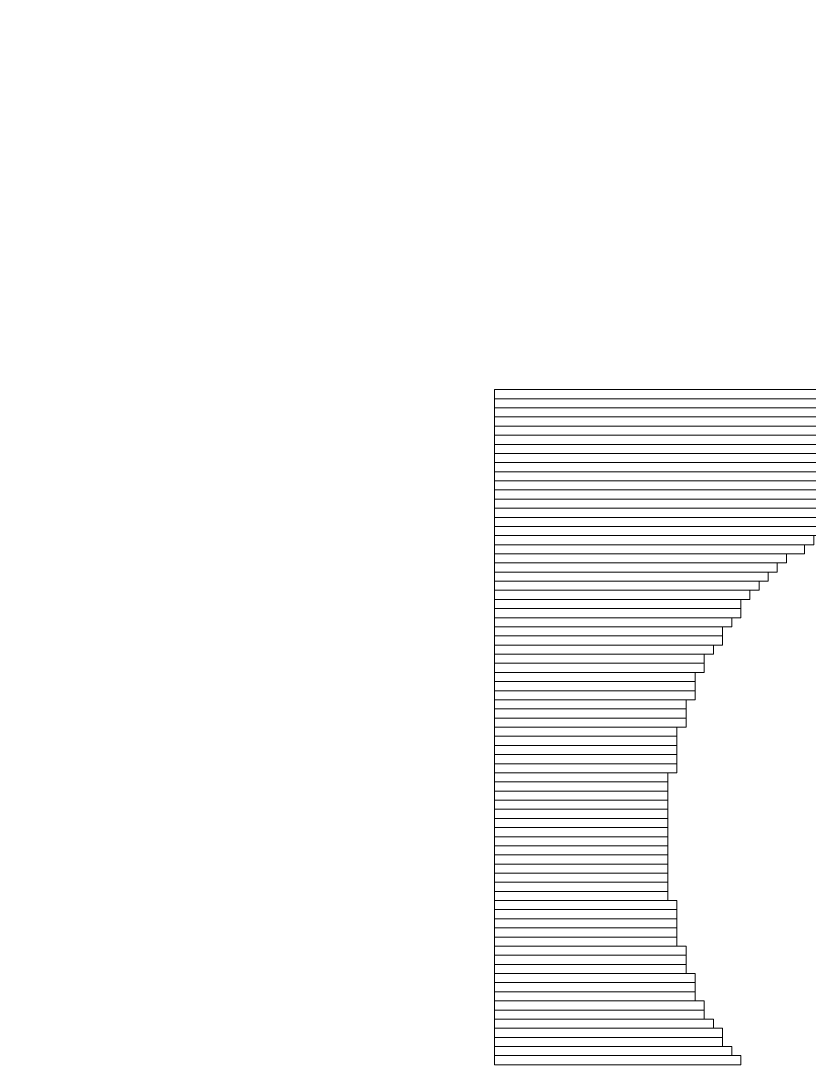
# Model space of a CAD drawing. Header units: millimetres. Extents: x -90 to 99, y -65 to 67.
# Drawn here: x 61.44 to 63.635, y -33.348 to -30.454 of the extents above; entities that cross this region are included whole.
import ezdxf

# ---------------------------------------------------------------- set-up
doc = ezdxf.new("R2010")
doc.units = ezdxf.units.MM
doc.header["$MEASUREMENT"] = 0
doc.layers.add('BG_OUTLINE', color=7, linetype='Continuous')
doc.layers.add('MA_PEN3', color=7, linetype='Continuous')

msp = doc.modelspace()

# ---------------------------------------------------------------- linework, layer by layer
at = {"layer": 'BG_OUTLINE', "color": 3, "lineweight": 9}
msp.add_open_spline([(-71.7269, -61.8795), (-71.7269, -61.8795), (-71.7343, 42.2681), (-71.7343, 42.2681), (-71.7343, 42.2681), (-71.7348, 43.0066), (-71.4419, 43.715), (-70.92, 44.2375), (-70.92, 44.2375), (-70.3982, 44.76), (-69.6866, 45.0538), (-68.9482, 45.0543), (-68.9482, 45.0543), (-68.9482, 45.0543), (75.2046, 45.0543), (75.2046, 45.0543), (75.2046, 45.0543), (76.8319, 45.0552), (78.1763, 43.7805), (78.2661, 42.1556), (78.2661, 42.1556), (78.2661, 42.1556), (78.2661, 31.2814), (78.2661, 31.2814), (78.2661, 31.2814), (78.2661, 31.2814), (72.2646, 31.2814), (72.2646, 31.2814), (72.2646, 31.2814), (72.2646, 31.2814), (72.2646, 26.9814), (72.2646, 26.9814), (72.2646, 26.9814), (72.2646, 26.9814), (78.2661, 26.9814), (78.2661, 26.9814), (78.2661, 26.9814), (78.2661, 26.9814), (78.2661, 18.6553), (78.2661, 18.6553), (78.2661, 18.6553), (78.2661, 18.6553), (72.2496, 18.6553), (72.2496, 18.6553), (72.2496, 18.6553), (72.2496, 18.6553), (72.2496, 14.3553), (72.2496, 14.3553), (72.2496, 14.3553), (72.2496, 14.3553), (78.2661, 14.3553), (78.2661, 14.3553), (78.2661, 14.3553), (78.2661, 14.3553), (78.2661, 9.255), (78.2661, 9.255), (78.2661, 9.255), (78.2661, 9.255), (72.2648, 9.255), (72.2648, 9.255), (72.2648, 9.255), (72.2648, 9.255), (72.2648, 4.955), (72.2648, 4.955), (72.2648, 4.955), (72.2648, 4.955), (78.2661, 4.955), (78.2661, 4.955), (78.2661, 4.955), (78.2661, 4.955), (78.2661, -3.3762), (78.2661, -3.3762), (78.2661, -3.3762), (78.2661, -3.3762), (72.2445, -3.3762), (72.2445, -3.3762), (72.2445, -3.3762), (72.2445, -3.3762), (72.2445, -7.6762), (72.2445, -7.6762), (72.2445, -7.6762), (72.2445, -7.6762), (78.2661, -7.6762), (78.2661, -7.6762), (78.2661, -7.6762), (78.2661, -7.6762), (78.2661, -12.7615), (78.2661, -12.7615), (78.2661, -12.7615), (78.2661, -12.7615), (72.2651, -12.7615), (72.2651, -12.7615), (72.2651, -12.7615), (72.2651, -12.7615), (72.2651, -17.0615), (72.2651, -17.0615), (72.2651, -17.0615), (72.2651, -17.0615), (78.2661, -17.0615), (78.2661, -17.0615), (78.2661, -17.0615), (78.2661, -17.0615), (78.2661, -25.4097), (78.2661, -25.4097), (78.2661, -25.4097), (78.2661, -25.4097), (72.2656, -25.4097), (72.2656, -25.4097), (72.2656, -25.4097), (72.2656, -25.4097), (72.2656, -29.7097), (72.2656, -29.7097), (72.2656, -29.7097), (72.2656, -29.7097), (78.2661, -29.7097), (78.2661, -29.7097), (78.2661, -29.7097), (78.2661, -29.7097), (78.2661, -34.793), (78.2661, -34.793), (78.2661, -34.793), (78.2661, -34.793), (72.2679, -34.793), (72.2679, -34.793), (72.2679, -34.793), (72.2679, -34.793), (72.2679, -39.0929), (72.2679, -39.0929), (72.2679, -39.0929), (72.2679, -39.0929), (78.2661, -39.0929), (78.2661, -39.0929), (78.2661, -39.0929), (78.2661, -39.0929), (78.2661, -47.4269), (78.2661, -47.4269), (78.2661, -47.4269), (78.2661, -47.4269), (72.2679, -47.4269), (72.2679, -47.4269), (72.2679, -47.4269), (72.2679, -47.4269), (72.2679, -51.7269), (72.2679, -51.7269), (72.2679, -51.7269), (72.2679, -51.7269), (78.2661, -51.7269), (78.2661, -51.7269), (78.2661, -51.7269), (78.2661, -51.7269), (78.2661, -51.8138), (78.2661, -51.8138), (78.2661, -51.8138), (78.2661, -51.8138), (78.2656, -61.8468), (78.2656, -61.8468), (78.2656, -61.8468), (78.2661, -62.6669), (77.9407, -63.4536), (77.3612, -64.0339), (77.3612, -64.0339), (76.7817, -64.6142), (75.9915, -64.9405), (75.1713, -64.941), (75.1713, -64.941), (75.1713, -64.941), (-68.6609, -64.9456), (-68.6609, -64.9456), (-68.6609, -64.9456), (-69.4735, -64.9461), (-70.2531, -64.6237), (-70.8281, -64.0495), (-70.8281, -64.0495), (-71.4031, -63.4752), (-71.7264, -62.6922), (-71.7269, -61.8795)], degree=3, knots=[0, 0, 0, 0, 0.022727, 0.022727, 0.022727, 0.022727, 0.045455, 0.045455, 0.045455, 0.045455, 0.068182, 0.068182, 0.068182, 0.068182, 0.090909, 0.090909, 0.090909, 0.090909, 0.113636, 0.113636, 0.113636, 0.113636, 0.136364, 0.136364, 0.136364, 0.136364, 0.159091, 0.159091, 0.159091, 0.159091, 0.181818, 0.181818, 0.181818, 0.181818, 0.204545, 0.204545, 0.204545, 0.204545, 0.227273, 0.227273, 0.227273, 0.227273, 0.25, 0.25, 0.25, 0.25, 0.272727, 0.272727, 0.272727, 0.272727, 0.295455, 0.295455, 0.295455, 0.295455, 0.318182, 0.318182, 0.318182, 0.318182, 0.340909, 0.340909, 0.340909, 0.340909, 0.363636, 0.363636, 0.363636, 0.363636, 0.386364, 0.386364, 0.386364, 0.386364, 0.409091, 0.409091, 0.409091, 0.409091, 0.431818, 0.431818, 0.431818, 0.431818, 0.454545, 0.454545, 0.454545, 0.454545, 0.477273, 0.477273, 0.477273, 0.477273, 0.5, 0.5, 0.5, 0.5, 0.522727, 0.522727, 0.522727, 0.522727, 0.545455, 0.545455, 0.545455, 0.545455, 0.568182, 0.568182, 0.568182, 0.568182, 0.590909, 0.590909, 0.590909, 0.590909, 0.613636, 0.613636, 0.613636, 0.613636, 0.636364, 0.636364, 0.636364, 0.636364, 0.659091, 0.659091, 0.659091, 0.659091, 0.681818, 0.681818, 0.681818, 0.681818, 0.704545, 0.704545, 0.704545, 0.704545, 0.727273, 0.727273, 0.727273, 0.727273, 0.75, 0.75, 0.75, 0.75, 0.772727, 0.772727, 0.772727, 0.772727, 0.795455, 0.795455, 0.795455, 0.795455, 0.818182, 0.818182, 0.818182, 0.818182, 0.840909, 0.840909, 0.840909, 0.840909, 0.863636, 0.863636, 0.863636, 0.863636, 0.886364, 0.886364, 0.886364, 0.886364, 0.909091, 0.909091, 0.909091, 0.909091, 0.931818, 0.931818, 0.931818, 0.931818, 0.954545, 0.954545, 0.954545, 0.954545, 0.977273, 0.977273, 0.977273, 0.977273, 1, 1, 1, 1], dxfattribs=at)
at = {"layer": 'MA_PEN3', "color": 5, "lineweight": 9}
for points in [[(62.7586, -31.5065), (62.7586, -31.5065), (62.7586, -31.4811), (62.7586, -31.4811), (62.7586, -31.4811), (62.7586, -31.4811), (70.4548, -31.4811), (70.4548, -31.4811), (70.4548, -31.4811), (70.4548, -31.4811), (70.4548, -31.5065), (70.4548, -31.5065), (70.4548, -31.5065), (70.4548, -31.5065), (62.7586, -31.5065), (62.7586, -31.5065)], [(62.7586, -31.5319), (62.7586, -31.5319), (62.7586, -31.5065), (62.7586, -31.5065), (62.7586, -31.5065), (62.7586, -31.5065), (70.4548, -31.5065), (70.4548, -31.5065), (70.4548, -31.5065), (70.4548, -31.5065), (70.4548, -31.5319), (70.4548, -31.5319), (70.4548, -31.5319), (70.4548, -31.5319), (62.7586, -31.5319), (62.7586, -31.5319)], [(62.7586, -31.5573), (62.7586, -31.5573), (62.7586, -31.5319), (62.7586, -31.5319), (62.7586, -31.5319), (62.7586, -31.5319), (70.4548, -31.5319), (70.4548, -31.5319), (70.4548, -31.5319), (70.4548, -31.5319), (70.4548, -31.5573), (70.4548, -31.5573), (70.4548, -31.5573), (70.4548, -31.5573), (62.7586, -31.5573), (62.7586, -31.5573)], [(62.7586, -31.5827), (62.7586, -31.5827), (62.7586, -31.5573), (62.7586, -31.5573), (62.7586, -31.5573), (62.7586, -31.5573), (70.4548, -31.5573), (70.4548, -31.5573), (70.4548, -31.5573), (70.4548, -31.5573), (70.4548, -31.5827), (70.4548, -31.5827), (70.4548, -31.5827), (70.4548, -31.5827), (62.7586, -31.5827), (62.7586, -31.5827)], [(62.7586, -31.6081), (62.7586, -31.6081), (62.7586, -31.5827), (62.7586, -31.5827), (62.7586, -31.5827), (62.7586, -31.5827), (70.4548, -31.5827), (70.4548, -31.5827), (70.4548, -31.5827), (70.4548, -31.5827), (70.4548, -31.6081), (70.4548, -31.6081), (70.4548, -31.6081), (70.4548, -31.6081), (62.7586, -31.6081), (62.7586, -31.6081)], [(62.7586, -31.6335), (62.7586, -31.6335), (62.7586, -31.6081), (62.7586, -31.6081), (62.7586, -31.6081), (62.7586, -31.6081), (70.4548, -31.6081), (70.4548, -31.6081), (70.4548, -31.6081), (70.4548, -31.6081), (70.4548, -31.6335), (70.4548, -31.6335), (70.4548, -31.6335), (70.4548, -31.6335), (62.7586, -31.6335), (62.7586, -31.6335)], [(62.7586, -31.6589), (62.7586, -31.6589), (62.7586, -31.6335), (62.7586, -31.6335), (62.7586, -31.6335), (62.7586, -31.6335), (70.4548, -31.6335), (70.4548, -31.6335), (70.4548, -31.6335), (70.4548, -31.6335), (70.4548, -31.6589), (70.4548, -31.6589), (70.4548, -31.6589), (70.4548, -31.6589), (62.7586, -31.6589), (62.7586, -31.6589)], [(62.7586, -31.6843), (62.7586, -31.6843), (62.7586, -31.6589), (62.7586, -31.6589), (62.7586, -31.6589), (62.7586, -31.6589), (70.4548, -31.6589), (70.4548, -31.6589), (70.4548, -31.6589), (70.4548, -31.6589), (70.4548, -31.6843), (70.4548, -31.6843), (70.4548, -31.6843), (70.4548, -31.6843), (62.7586, -31.6843), (62.7586, -31.6843)], [(62.7586, -31.7097), (62.7586, -31.7097), (62.7586, -31.6843), (62.7586, -31.6843), (62.7586, -31.6843), (62.7586, -31.6843), (70.4548, -31.6843), (70.4548, -31.6843), (70.4548, -31.6843), (70.4548, -31.6843), (70.4548, -31.7097), (70.4548, -31.7097), (70.4548, -31.7097), (70.4548, -31.7097), (62.7586, -31.7097), (62.7586, -31.7097)], [(62.7586, -31.7351), (62.7586, -31.7351), (62.7586, -31.7097), (62.7586, -31.7097), (62.7586, -31.7097), (62.7586, -31.7097), (70.4548, -31.7097), (70.4548, -31.7097), (70.4548, -31.7097), (70.4548, -31.7097), (70.4548, -31.7351), (70.4548, -31.7351), (70.4548, -31.7351), (70.4548, -31.7351), (62.7586, -31.7351), (62.7586, -31.7351)], [(62.7586, -31.7605), (62.7586, -31.7605), (62.7586, -31.7351), (62.7586, -31.7351), (62.7586, -31.7351), (62.7586, -31.7351), (70.4548, -31.7351), (70.4548, -31.7351), (70.4548, -31.7351), (70.4548, -31.7351), (70.4548, -31.7605), (70.4548, -31.7605), (70.4548, -31.7605), (70.4548, -31.7605), (62.7586, -31.7605), (62.7586, -31.7605)], [(62.7586, -31.7859), (62.7586, -31.7859), (62.7586, -31.7605), (62.7586, -31.7605), (62.7586, -31.7605), (62.7586, -31.7605), (64.0032, -31.7605), (64.0032, -31.7605), (64.0032, -31.7605), (64.0032, -31.7605), (64.0032, -31.7859), (64.0032, -31.7859), (64.0032, -31.7859), (64.0032, -31.7859), (62.7586, -31.7859), (62.7586, -31.7859)], [(62.7586, -31.8113), (62.7586, -31.8113), (62.7586, -31.7859), (62.7586, -31.7859), (62.7586, -31.7859), (62.7586, -31.7859), (63.8762, -31.7859), (63.8762, -31.7859), (63.8762, -31.7859), (63.8762, -31.7859), (63.8762, -31.8113), (63.8762, -31.8113), (63.8762, -31.8113), (63.8762, -31.8113), (62.7586, -31.8113), (62.7586, -31.8113)], [(62.7586, -31.8367), (62.7586, -31.8367), (62.7586, -31.8113), (62.7586, -31.8113), (62.7586, -31.8113), (62.7586, -31.8113), (63.8, -31.8113), (63.8, -31.8113), (63.8, -31.8113), (63.8, -31.8113), (63.8, -31.8367), (63.8, -31.8367), (63.8, -31.8367), (63.8, -31.8367), (62.7586, -31.8367), (62.7586, -31.8367)], [(62.7586, -31.8621), (62.7586, -31.8621), (62.7586, -31.8367), (62.7586, -31.8367), (62.7586, -31.8367), (62.7586, -31.8367), (63.7492, -31.8367), (63.7492, -31.8367), (63.7492, -31.8367), (63.7492, -31.8367), (63.7492, -31.8621), (63.7492, -31.8621), (63.7492, -31.8621), (63.7492, -31.8621), (62.7586, -31.8621), (62.7586, -31.8621)], [(62.7586, -31.8875), (62.7586, -31.8875), (62.7586, -31.8621), (62.7586, -31.8621), (62.7586, -31.8621), (62.7586, -31.8621), (63.6984, -31.8621), (63.6984, -31.8621), (63.6984, -31.8621), (63.6984, -31.8621), (63.6984, -31.8875), (63.6984, -31.8875), (63.6984, -31.8875), (63.6984, -31.8875), (62.7586, -31.8875), (62.7586, -31.8875)], [(62.7586, -31.9129), (62.7586, -31.9129), (62.7586, -31.8875), (62.7586, -31.8875), (62.7586, -31.8875), (62.7586, -31.8875), (63.6476, -31.8875), (63.6476, -31.8875), (63.6476, -31.8875), (63.6476, -31.8875), (63.6476, -31.9129), (63.6476, -31.9129), (63.6476, -31.9129), (63.6476, -31.9129), (62.7586, -31.9129), (62.7586, -31.9129)], [(62.7586, -31.9383), (62.7586, -31.9383), (62.7586, -31.9129), (62.7586, -31.9129), (62.7586, -31.9129), (62.7586, -31.9129), (63.6222, -31.9129), (63.6222, -31.9129), (63.6222, -31.9129), (63.6222, -31.9129), (63.6222, -31.9383), (63.6222, -31.9383), (63.6222, -31.9383), (63.6222, -31.9383), (62.7586, -31.9383), (62.7586, -31.9383)], [(62.7586, -31.9637), (62.7586, -31.9637), (62.7586, -31.9383), (62.7586, -31.9383), (62.7586, -31.9383), (62.7586, -31.9383), (63.5714, -31.9383), (63.5714, -31.9383), (63.5714, -31.9383), (63.5714, -31.9383), (63.5714, -31.9637), (63.5714, -31.9637), (63.5714, -31.9637), (63.5714, -31.9637), (62.7586, -31.9637), (62.7586, -31.9637)], [(62.7586, -31.9891), (62.7586, -31.9891), (62.7586, -31.9637), (62.7586, -31.9637), (62.7586, -31.9637), (62.7586, -31.9637), (63.546, -31.9637), (63.546, -31.9637), (63.546, -31.9637), (63.546, -31.9637), (63.546, -31.9891), (63.546, -31.9891), (63.546, -31.9891), (63.546, -31.9891), (62.7586, -31.9891), (62.7586, -31.9891)], [(62.7586, -32.0145), (62.7586, -32.0145), (62.7586, -31.9891), (62.7586, -31.9891), (62.7586, -31.9891), (62.7586, -31.9891), (63.5206, -31.9891), (63.5206, -31.9891), (63.5206, -31.9891), (63.5206, -31.9891), (63.5206, -32.0145), (63.5206, -32.0145), (63.5206, -32.0145), (63.5206, -32.0145), (62.7586, -32.0145), (62.7586, -32.0145)], [(62.7586, -32.0399), (62.7586, -32.0399), (62.7586, -32.0145), (62.7586, -32.0145), (62.7586, -32.0145), (62.7586, -32.0145), (63.4952, -32.0145), (63.4952, -32.0145), (63.4952, -32.0145), (63.4952, -32.0145), (63.4952, -32.0399), (63.4952, -32.0399), (63.4952, -32.0399), (63.4952, -32.0399), (62.7586, -32.0399), (62.7586, -32.0399)], [(62.7586, -32.0653), (62.7586, -32.0653), (62.7586, -32.0399), (62.7586, -32.0399), (62.7586, -32.0399), (62.7586, -32.0399), (63.4698, -32.0399), (63.4698, -32.0399), (63.4698, -32.0399), (63.4698, -32.0399), (63.4698, -32.0653), (63.4698, -32.0653), (63.4698, -32.0653), (63.4698, -32.0653), (62.7586, -32.0653), (62.7586, -32.0653)], [(62.7586, -32.0907), (62.7586, -32.0907), (62.7586, -32.0653), (62.7586, -32.0653), (62.7586, -32.0653), (62.7586, -32.0653), (63.4444, -32.0653), (63.4444, -32.0653), (63.4444, -32.0653), (63.4444, -32.0653), (63.4444, -32.0907), (63.4444, -32.0907), (63.4444, -32.0907), (63.4444, -32.0907), (62.7586, -32.0907), (62.7586, -32.0907)], [(62.7586, -32.1161), (62.7586, -32.1161), (62.7586, -32.0907), (62.7586, -32.0907), (62.7586, -32.0907), (62.7586, -32.0907), (63.4444, -32.0907), (63.4444, -32.0907), (63.4444, -32.0907), (63.4444, -32.0907), (63.4444, -32.1161), (63.4444, -32.1161), (63.4444, -32.1161), (63.4444, -32.1161), (62.7586, -32.1161), (62.7586, -32.1161)], [(62.7586, -32.1415), (62.7586, -32.1415), (62.7586, -32.1161), (62.7586, -32.1161), (62.7586, -32.1161), (62.7586, -32.1161), (63.419, -32.1161), (63.419, -32.1161), (63.419, -32.1161), (63.419, -32.1161), (63.419, -32.1415), (63.419, -32.1415), (63.419, -32.1415), (63.419, -32.1415), (62.7586, -32.1415), (62.7586, -32.1415)], [(62.7586, -32.1669), (62.7586, -32.1669), (62.7586, -32.1415), (62.7586, -32.1415), (62.7586, -32.1415), (62.7586, -32.1415), (63.3936, -32.1415), (63.3936, -32.1415), (63.3936, -32.1415), (63.3936, -32.1415), (63.3936, -32.1669), (63.3936, -32.1669), (63.3936, -32.1669), (63.3936, -32.1669), (62.7586, -32.1669), (62.7586, -32.1669)], [(62.7586, -32.1923), (62.7586, -32.1923), (62.7586, -32.1669), (62.7586, -32.1669), (62.7586, -32.1669), (62.7586, -32.1669), (63.3936, -32.1669), (63.3936, -32.1669), (63.3936, -32.1669), (63.3936, -32.1669), (63.3936, -32.1923), (63.3936, -32.1923), (63.3936, -32.1923), (63.3936, -32.1923), (62.7586, -32.1923), (62.7586, -32.1923)], [(62.7586, -32.2177), (62.7586, -32.2177), (62.7586, -32.1923), (62.7586, -32.1923), (62.7586, -32.1923), (62.7586, -32.1923), (63.3682, -32.1923), (63.3682, -32.1923), (63.3682, -32.1923), (63.3682, -32.1923), (63.3682, -32.2177), (63.3682, -32.2177), (63.3682, -32.2177), (63.3682, -32.2177), (62.7586, -32.2177), (62.7586, -32.2177)], [(62.7586, -32.2431), (62.7586, -32.2431), (62.7586, -32.2177), (62.7586, -32.2177), (62.7586, -32.2177), (62.7586, -32.2177), (63.3428, -32.2177), (63.3428, -32.2177), (63.3428, -32.2177), (63.3428, -32.2177), (63.3428, -32.2431), (63.3428, -32.2431), (63.3428, -32.2431), (63.3428, -32.2431), (62.7586, -32.2431), (62.7586, -32.2431)], [(62.7586, -32.2685), (62.7586, -32.2685), (62.7586, -32.2431), (62.7586, -32.2431), (62.7586, -32.2431), (62.7586, -32.2431), (63.3428, -32.2431), (63.3428, -32.2431), (63.3428, -32.2431), (63.3428, -32.2431), (63.3428, -32.2685), (63.3428, -32.2685), (63.3428, -32.2685), (63.3428, -32.2685), (62.7586, -32.2685), (62.7586, -32.2685)], [(62.7586, -32.2939), (62.7586, -32.2939), (62.7586, -32.2685), (62.7586, -32.2685), (62.7586, -32.2685), (62.7586, -32.2685), (63.3174, -32.2685), (63.3174, -32.2685), (63.3174, -32.2685), (63.3174, -32.2685), (63.3174, -32.2939), (63.3174, -32.2939), (63.3174, -32.2939), (63.3174, -32.2939), (62.7586, -32.2939), (62.7586, -32.2939)], [(62.7586, -32.3193), (62.7586, -32.3193), (62.7586, -32.2939), (62.7586, -32.2939), (62.7586, -32.2939), (62.7586, -32.2939), (63.3174, -32.2939), (63.3174, -32.2939), (63.3174, -32.2939), (63.3174, -32.2939), (63.3174, -32.3193), (63.3174, -32.3193), (63.3174, -32.3193), (63.3174, -32.3193), (62.7586, -32.3193), (62.7586, -32.3193)], [(62.7586, -32.3447), (62.7586, -32.3447), (62.7586, -32.3193), (62.7586, -32.3193), (62.7586, -32.3193), (62.7586, -32.3193), (63.3174, -32.3193), (63.3174, -32.3193), (63.3174, -32.3193), (63.3174, -32.3193), (63.3174, -32.3447), (63.3174, -32.3447), (63.3174, -32.3447), (63.3174, -32.3447), (62.7586, -32.3447), (62.7586, -32.3447)], [(62.7586, -32.3701), (62.7586, -32.3701), (62.7586, -32.3447), (62.7586, -32.3447), (62.7586, -32.3447), (62.7586, -32.3447), (63.292, -32.3447), (63.292, -32.3447), (63.292, -32.3447), (63.292, -32.3447), (63.292, -32.3701), (63.292, -32.3701), (63.292, -32.3701), (63.292, -32.3701), (62.7586, -32.3701), (62.7586, -32.3701)], [(62.7586, -32.3955), (62.7586, -32.3955), (62.7586, -32.3701), (62.7586, -32.3701), (62.7586, -32.3701), (62.7586, -32.3701), (63.292, -32.3701), (63.292, -32.3701), (63.292, -32.3701), (63.292, -32.3701), (63.292, -32.3955), (63.292, -32.3955), (63.292, -32.3955), (63.292, -32.3955), (62.7586, -32.3955), (62.7586, -32.3955)], [(62.7586, -32.4209), (62.7586, -32.4209), (62.7586, -32.3955), (62.7586, -32.3955), (62.7586, -32.3955), (62.7586, -32.3955), (63.292, -32.3955), (63.292, -32.3955), (63.292, -32.3955), (63.292, -32.3955), (63.292, -32.4209), (63.292, -32.4209), (63.292, -32.4209), (63.292, -32.4209), (62.7586, -32.4209), (62.7586, -32.4209)], [(62.7586, -32.4463), (62.7586, -32.4463), (62.7586, -32.4209), (62.7586, -32.4209), (62.7586, -32.4209), (62.7586, -32.4209), (63.2666, -32.4209), (63.2666, -32.4209), (63.2666, -32.4209), (63.2666, -32.4209), (63.2666, -32.4463), (63.2666, -32.4463), (63.2666, -32.4463), (63.2666, -32.4463), (62.7586, -32.4463), (62.7586, -32.4463)], [(62.7586, -32.4717), (62.7586, -32.4717), (62.7586, -32.4463), (62.7586, -32.4463), (62.7586, -32.4463), (62.7586, -32.4463), (63.2666, -32.4463), (63.2666, -32.4463), (63.2666, -32.4463), (63.2666, -32.4463), (63.2666, -32.4717), (63.2666, -32.4717), (63.2666, -32.4717), (63.2666, -32.4717), (62.7586, -32.4717), (62.7586, -32.4717)], [(62.7586, -32.4971), (62.7586, -32.4971), (62.7586, -32.4717), (62.7586, -32.4717), (62.7586, -32.4717), (62.7586, -32.4717), (63.2666, -32.4717), (63.2666, -32.4717), (63.2666, -32.4717), (63.2666, -32.4717), (63.2666, -32.4971), (63.2666, -32.4971), (63.2666, -32.4971), (63.2666, -32.4971), (62.7586, -32.4971), (62.7586, -32.4971)], [(62.7586, -32.5225), (62.7586, -32.5225), (62.7586, -32.4971), (62.7586, -32.4971), (62.7586, -32.4971), (62.7586, -32.4971), (63.2666, -32.4971), (63.2666, -32.4971), (63.2666, -32.4971), (63.2666, -32.4971), (63.2666, -32.5225), (63.2666, -32.5225), (63.2666, -32.5225), (63.2666, -32.5225), (62.7586, -32.5225), (62.7586, -32.5225)], [(62.7586, -32.5479), (62.7586, -32.5479), (62.7586, -32.5225), (62.7586, -32.5225), (62.7586, -32.5225), (62.7586, -32.5225), (63.2666, -32.5225), (63.2666, -32.5225), (63.2666, -32.5225), (63.2666, -32.5225), (63.2666, -32.5479), (63.2666, -32.5479), (63.2666, -32.5479), (63.2666, -32.5479), (62.7586, -32.5479), (62.7586, -32.5479)], [(62.7586, -32.5733), (62.7586, -32.5733), (62.7586, -32.5479), (62.7586, -32.5479), (62.7586, -32.5479), (62.7586, -32.5479), (63.2412, -32.5479), (63.2412, -32.5479), (63.2412, -32.5479), (63.2412, -32.5479), (63.2412, -32.5733), (63.2412, -32.5733), (63.2412, -32.5733), (63.2412, -32.5733), (62.7586, -32.5733), (62.7586, -32.5733)], [(62.7586, -32.5987), (62.7586, -32.5987), (62.7586, -32.5733), (62.7586, -32.5733), (62.7586, -32.5733), (62.7586, -32.5733), (63.2412, -32.5733), (63.2412, -32.5733), (63.2412, -32.5733), (63.2412, -32.5733), (63.2412, -32.5987), (63.2412, -32.5987), (63.2412, -32.5987), (63.2412, -32.5987), (62.7586, -32.5987), (62.7586, -32.5987)], [(62.7586, -32.6241), (62.7586, -32.6241), (62.7586, -32.5987), (62.7586, -32.5987), (62.7586, -32.5987), (62.7586, -32.5987), (63.2412, -32.5987), (63.2412, -32.5987), (63.2412, -32.5987), (63.2412, -32.5987), (63.2412, -32.6241), (63.2412, -32.6241), (63.2412, -32.6241), (63.2412, -32.6241), (62.7586, -32.6241), (62.7586, -32.6241)], [(62.7586, -32.6495), (62.7586, -32.6495), (62.7586, -32.6241), (62.7586, -32.6241), (62.7586, -32.6241), (62.7586, -32.6241), (63.2412, -32.6241), (63.2412, -32.6241), (63.2412, -32.6241), (63.2412, -32.6241), (63.2412, -32.6495), (63.2412, -32.6495), (63.2412, -32.6495), (63.2412, -32.6495), (62.7586, -32.6495), (62.7586, -32.6495)], [(62.7586, -32.6749), (62.7586, -32.6749), (62.7586, -32.6495), (62.7586, -32.6495), (62.7586, -32.6495), (62.7586, -32.6495), (63.2412, -32.6495), (63.2412, -32.6495), (63.2412, -32.6495), (63.2412, -32.6495), (63.2412, -32.6749), (63.2412, -32.6749), (63.2412, -32.6749), (63.2412, -32.6749), (62.7586, -32.6749), (62.7586, -32.6749)], [(62.7586, -32.7003), (62.7586, -32.7003), (62.7586, -32.6749), (62.7586, -32.6749), (62.7586, -32.6749), (62.7586, -32.6749), (63.2412, -32.6749), (63.2412, -32.6749), (63.2412, -32.6749), (63.2412, -32.6749), (63.2412, -32.7003), (63.2412, -32.7003), (63.2412, -32.7003), (63.2412, -32.7003), (62.7586, -32.7003), (62.7586, -32.7003)], [(62.7586, -32.7257), (62.7586, -32.7257), (62.7586, -32.7003), (62.7586, -32.7003), (62.7586, -32.7003), (62.7586, -32.7003), (63.2412, -32.7003), (63.2412, -32.7003), (63.2412, -32.7003), (63.2412, -32.7003), (63.2412, -32.7257), (63.2412, -32.7257), (63.2412, -32.7257), (63.2412, -32.7257), (62.7586, -32.7257), (62.7586, -32.7257)], [(62.7586, -32.7511), (62.7586, -32.7511), (62.7586, -32.7257), (62.7586, -32.7257), (62.7586, -32.7257), (62.7586, -32.7257), (63.2412, -32.7257), (63.2412, -32.7257), (63.2412, -32.7257), (63.2412, -32.7257), (63.2412, -32.7511), (63.2412, -32.7511), (63.2412, -32.7511), (63.2412, -32.7511), (62.7586, -32.7511), (62.7586, -32.7511)], [(62.7586, -32.7765), (62.7586, -32.7765), (62.7586, -32.7511), (62.7586, -32.7511), (62.7586, -32.7511), (62.7586, -32.7511), (63.2412, -32.7511), (63.2412, -32.7511), (63.2412, -32.7511), (63.2412, -32.7511), (63.2412, -32.7765), (63.2412, -32.7765), (63.2412, -32.7765), (63.2412, -32.7765), (62.7586, -32.7765), (62.7586, -32.7765)], [(62.7586, -32.8019), (62.7586, -32.8019), (62.7586, -32.7765), (62.7586, -32.7765), (62.7586, -32.7765), (62.7586, -32.7765), (63.2412, -32.7765), (63.2412, -32.7765), (63.2412, -32.7765), (63.2412, -32.7765), (63.2412, -32.8019), (63.2412, -32.8019), (63.2412, -32.8019), (63.2412, -32.8019), (62.7586, -32.8019), (62.7586, -32.8019)], [(62.7586, -32.8273), (62.7586, -32.8273), (62.7586, -32.8019), (62.7586, -32.8019), (62.7586, -32.8019), (62.7586, -32.8019), (63.2412, -32.8019), (63.2412, -32.8019), (63.2412, -32.8019), (63.2412, -32.8019), (63.2412, -32.8273), (63.2412, -32.8273), (63.2412, -32.8273), (63.2412, -32.8273), (62.7586, -32.8273), (62.7586, -32.8273)], [(62.7586, -32.8527), (62.7586, -32.8527), (62.7586, -32.8273), (62.7586, -32.8273), (62.7586, -32.8273), (62.7586, -32.8273), (63.2412, -32.8273), (63.2412, -32.8273), (63.2412, -32.8273), (63.2412, -32.8273), (63.2412, -32.8527), (63.2412, -32.8527), (63.2412, -32.8527), (63.2412, -32.8527), (62.7586, -32.8527), (62.7586, -32.8527)], [(62.7586, -32.8781), (62.7586, -32.8781), (62.7586, -32.8527), (62.7586, -32.8527), (62.7586, -32.8527), (62.7586, -32.8527), (63.2412, -32.8527), (63.2412, -32.8527), (63.2412, -32.8527), (63.2412, -32.8527), (63.2412, -32.8781), (63.2412, -32.8781), (63.2412, -32.8781), (63.2412, -32.8781), (62.7586, -32.8781), (62.7586, -32.8781)], [(62.7586, -32.9035), (62.7586, -32.9035), (62.7586, -32.8781), (62.7586, -32.8781), (62.7586, -32.8781), (62.7586, -32.8781), (63.2412, -32.8781), (63.2412, -32.8781), (63.2412, -32.8781), (63.2412, -32.8781), (63.2412, -32.9035), (63.2412, -32.9035), (63.2412, -32.9035), (63.2412, -32.9035), (62.7586, -32.9035), (62.7586, -32.9035)], [(62.7586, -32.9289), (62.7586, -32.9289), (62.7586, -32.9035), (62.7586, -32.9035), (62.7586, -32.9035), (62.7586, -32.9035), (63.2666, -32.9035), (63.2666, -32.9035), (63.2666, -32.9035), (63.2666, -32.9035), (63.2666, -32.9289), (63.2666, -32.9289), (63.2666, -32.9289), (63.2666, -32.9289), (62.7586, -32.9289), (62.7586, -32.9289)], [(62.7586, -32.9543), (62.7586, -32.9543), (62.7586, -32.9289), (62.7586, -32.9289), (62.7586, -32.9289), (62.7586, -32.9289), (63.2666, -32.9289), (63.2666, -32.9289), (63.2666, -32.9289), (63.2666, -32.9289), (63.2666, -32.9543), (63.2666, -32.9543), (63.2666, -32.9543), (63.2666, -32.9543), (62.7586, -32.9543), (62.7586, -32.9543)], [(62.7586, -32.9797), (62.7586, -32.9797), (62.7586, -32.9543), (62.7586, -32.9543), (62.7586, -32.9543), (62.7586, -32.9543), (63.2666, -32.9543), (63.2666, -32.9543), (63.2666, -32.9543), (63.2666, -32.9543), (63.2666, -32.9797), (63.2666, -32.9797), (63.2666, -32.9797), (63.2666, -32.9797), (62.7586, -32.9797), (62.7586, -32.9797)], [(62.7586, -33.0051), (62.7586, -33.0051), (62.7586, -32.9797), (62.7586, -32.9797), (62.7586, -32.9797), (62.7586, -32.9797), (63.2666, -32.9797), (63.2666, -32.9797), (63.2666, -32.9797), (63.2666, -32.9797), (63.2666, -33.0051), (63.2666, -33.0051), (63.2666, -33.0051), (63.2666, -33.0051), (62.7586, -33.0051), (62.7586, -33.0051)], [(62.7586, -33.0305), (62.7586, -33.0305), (62.7586, -33.0051), (62.7586, -33.0051), (62.7586, -33.0051), (62.7586, -33.0051), (63.2666, -33.0051), (63.2666, -33.0051), (63.2666, -33.0051), (63.2666, -33.0051), (63.2666, -33.0305), (63.2666, -33.0305), (63.2666, -33.0305), (63.2666, -33.0305), (62.7586, -33.0305), (62.7586, -33.0305)], [(62.7586, -33.0559), (62.7586, -33.0559), (62.7586, -33.0305), (62.7586, -33.0305), (62.7586, -33.0305), (62.7586, -33.0305), (63.292, -33.0305), (63.292, -33.0305), (63.292, -33.0305), (63.292, -33.0305), (63.292, -33.0559), (63.292, -33.0559), (63.292, -33.0559), (63.292, -33.0559), (62.7586, -33.0559), (62.7586, -33.0559)], [(62.7586, -33.0813), (62.7586, -33.0813), (62.7586, -33.0559), (62.7586, -33.0559), (62.7586, -33.0559), (62.7586, -33.0559), (63.292, -33.0559), (63.292, -33.0559), (63.292, -33.0559), (63.292, -33.0559), (63.292, -33.0813), (63.292, -33.0813), (63.292, -33.0813), (63.292, -33.0813), (62.7586, -33.0813), (62.7586, -33.0813)], [(62.7586, -33.1067), (62.7586, -33.1067), (62.7586, -33.0813), (62.7586, -33.0813), (62.7586, -33.0813), (62.7586, -33.0813), (63.292, -33.0813), (63.292, -33.0813), (63.292, -33.0813), (63.292, -33.0813), (63.292, -33.1067), (63.292, -33.1067), (63.292, -33.1067), (63.292, -33.1067), (62.7586, -33.1067), (62.7586, -33.1067)], [(62.7586, -33.1321), (62.7586, -33.1321), (62.7586, -33.1067), (62.7586, -33.1067), (62.7586, -33.1067), (62.7586, -33.1067), (63.3174, -33.1067), (63.3174, -33.1067), (63.3174, -33.1067), (63.3174, -33.1067), (63.3174, -33.1321), (63.3174, -33.1321), (63.3174, -33.1321), (63.3174, -33.1321), (62.7586, -33.1321), (62.7586, -33.1321)], [(62.7586, -33.1575), (62.7586, -33.1575), (62.7586, -33.1321), (62.7586, -33.1321), (62.7586, -33.1321), (62.7586, -33.1321), (63.3174, -33.1321), (63.3174, -33.1321), (63.3174, -33.1321), (63.3174, -33.1321), (63.3174, -33.1575), (63.3174, -33.1575), (63.3174, -33.1575), (63.3174, -33.1575), (62.7586, -33.1575), (62.7586, -33.1575)], [(62.7586, -33.1829), (62.7586, -33.1829), (62.7586, -33.1575), (62.7586, -33.1575), (62.7586, -33.1575), (62.7586, -33.1575), (63.3174, -33.1575), (63.3174, -33.1575), (63.3174, -33.1575), (63.3174, -33.1575), (63.3174, -33.1829), (63.3174, -33.1829), (63.3174, -33.1829), (63.3174, -33.1829), (62.7586, -33.1829), (62.7586, -33.1829)], [(62.7586, -33.2083), (62.7586, -33.2083), (62.7586, -33.1829), (62.7586, -33.1829), (62.7586, -33.1829), (62.7586, -33.1829), (63.3428, -33.1829), (63.3428, -33.1829), (63.3428, -33.1829), (63.3428, -33.1829), (63.3428, -33.2083), (63.3428, -33.2083), (63.3428, -33.2083), (63.3428, -33.2083), (62.7586, -33.2083), (62.7586, -33.2083)], [(62.7586, -33.2337), (62.7586, -33.2337), (62.7586, -33.2083), (62.7586, -33.2083), (62.7586, -33.2083), (62.7586, -33.2083), (63.3428, -33.2083), (63.3428, -33.2083), (63.3428, -33.2083), (63.3428, -33.2083), (63.3428, -33.2337), (63.3428, -33.2337), (63.3428, -33.2337), (63.3428, -33.2337), (62.7586, -33.2337), (62.7586, -33.2337)], [(62.7586, -33.2591), (62.7586, -33.2591), (62.7586, -33.2337), (62.7586, -33.2337), (62.7586, -33.2337), (62.7586, -33.2337), (63.3682, -33.2337), (63.3682, -33.2337), (63.3682, -33.2337), (63.3682, -33.2337), (63.3682, -33.2591), (63.3682, -33.2591), (63.3682, -33.2591), (63.3682, -33.2591), (62.7586, -33.2591), (62.7586, -33.2591)], [(62.7586, -33.2845), (62.7586, -33.2845), (62.7586, -33.2591), (62.7586, -33.2591), (62.7586, -33.2591), (62.7586, -33.2591), (63.3936, -33.2591), (63.3936, -33.2591), (63.3936, -33.2591), (63.3936, -33.2591), (63.3936, -33.2845), (63.3936, -33.2845), (63.3936, -33.2845), (63.3936, -33.2845), (62.7586, -33.2845), (62.7586, -33.2845)], [(62.7586, -33.3099), (62.7586, -33.3099), (62.7586, -33.2845), (62.7586, -33.2845), (62.7586, -33.2845), (62.7586, -33.2845), (63.3936, -33.2845), (63.3936, -33.2845), (63.3936, -33.2845), (63.3936, -33.2845), (63.3936, -33.3099), (63.3936, -33.3099), (63.3936, -33.3099), (63.3936, -33.3099), (62.7586, -33.3099), (62.7586, -33.3099)], [(62.7586, -33.3353), (62.7586, -33.3353), (62.7586, -33.3099), (62.7586, -33.3099), (62.7586, -33.3099), (62.7586, -33.3099), (63.419, -33.3099), (63.419, -33.3099), (63.419, -33.3099), (63.419, -33.3099), (63.419, -33.3353), (63.419, -33.3353), (63.419, -33.3353), (63.419, -33.3353), (62.7586, -33.3353), (62.7586, -33.3353)], [(62.7586, -33.3607), (62.7586, -33.3607), (62.7586, -33.3353), (62.7586, -33.3353), (62.7586, -33.3353), (62.7586, -33.3353), (63.4444, -33.3353), (63.4444, -33.3353), (63.4444, -33.3353), (63.4444, -33.3353), (63.4444, -33.3607), (63.4444, -33.3607), (63.4444, -33.3607), (63.4444, -33.3607), (62.7586, -33.3607), (62.7586, -33.3607)]]:
    msp.add_open_spline(points, degree=3, knots=[0, 0, 0, 0, 0.25, 0.25, 0.25, 0.25, 0.5, 0.5, 0.5, 0.5, 0.75, 0.75, 0.75, 0.75, 1, 1, 1, 1], dxfattribs=at)

doc.saveas('drawing.dxf')
